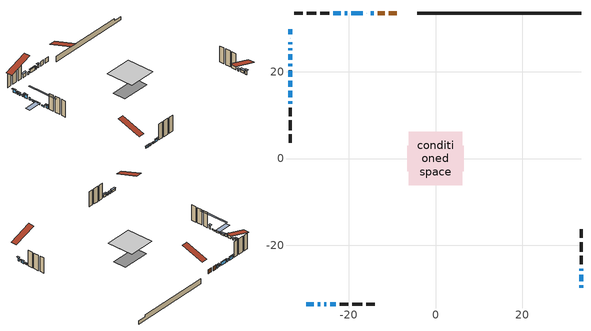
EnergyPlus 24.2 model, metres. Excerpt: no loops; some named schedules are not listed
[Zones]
conditioned space
 floor adiabatic (AdiabaticFloorConstruction): -6.12,-6.12 -6.12,6.12 6.12,6.12 6.12,-6.12 z5.48
 floor foundation (Slab1 construction): -6.48,-2.97 -6.48,2.97 6.48,2.97 6.48,-2.97 z-1.9
 wall outside (AdiabaticWallConstruction 1): -8.91,33.55 -10.73,33.55 / -11.66,33.55 -13.34,33.55 z0.6:2.63
 wall outside (AdiabaticWallConstruction): -33.55,29.82 -33.55,28.7 / -14.27,33.55 -14.88,33.55 / -33.55,13.23 -33.55,12.62 / -21.88,33.55 -23.61,33.55 z0.6:2.07; -33.55,27.77 -33.55,27.74 / -15.81,33.55 -15.84,33.55 / -33.55,21.87 -33.55,21.22 / -20.34,33.55 -20.95,33.55 z0.6:1.82; -33.55,26.82 -33.55,26.33 / 33.55,-28.28 33.55,-26.85 z0.6:1.72; -33.55,25.41 -33.55,24.94 / 33.55,-25.93 33.55,-25.36 z0.6:1.16; 33.55,-29.82 33.55,-29.2 / -33.55,24.02 -33.55,22.8 z0.6:2.35; -16.76,33.55 -19.41,33.55 z0.6:2.02; -33.55,20.29 -33.55,18.86 / -33.55,17.94 -33.55,16.51 / -33.55,15.59 -33.55,14.16 z0.6:1.11; -29.82,-33.55 -28.09,-33.55 z0.6:1.41; -27.16,-33.55 -26.55,-33.55 z0.6:1.21; -25.62,-33.55 -25.16,-33.55 z0.6:1.06; -24.23,-33.55 -23.04,-33.55 z0.6:1.8
 wall outside (Wall1 construction): -24.53,33.55 -26.53,33.55 / -22.11,-33.55 -20.11,-33.55 / -33.55,11.69 -33.55,9.69 / 33.55,-24.44 33.55,-22.44 z0.6:7.92
 wall outside (Wall2 construction): -27.46,33.55 -29.72,33.55 / -19.18,-33.55 -16.92,-33.55 / -33.55,8.76 -33.55,6.51 / 33.55,-21.51 33.55,-19.25 z0.6:7.92
 wall outside (Wall3 construction): -30.65,33.55 -32.62,33.55 / -16,-33.55 -14.02,-33.55 / -33.55,5.58 -33.55,3.61 / 33.55,-18.32 33.55,-16.35 z0.6:7.92
 wall foundation (FoundationWall1 construction): -4.25,33.55,-1.9 -4.25,33.55,0.6 29.77,33.55,0.6 29.77,33.55,-0.38 33.55,33.55,-0.38 33.55,33.55,-1.9
 window (WindowConstruction): -33.55,29.81 -33.55,28.7 z0.6:2.07
 window (WindowConstruction 8): -14.27,33.55 -14.88,33.55 z0.6:2.07
 window (WindowConstruction 15): -33.55,27.77 -33.55,27.74 z0.6:1.82
 window (WindowConstruction 16): -15.81,33.55 -15.84,33.55 z0.6:1.82
 window (WindowConstruction 9): -33.55,26.82 -33.55,26.33 z0.6:1.72
 window (WindowConstruction 10): -33.55,25.41 -33.55,24.95 z0.6:1.16
 window (WindowConstruction 11): 33.55,-29.81 33.55,-29.21 z0.6:2.35
 window (WindowConstruction 12): 33.55,-28.28 33.55,-26.85 z0.6:1.72
 window (WindowConstruction 13): -33.55,24.02 -33.55,22.8 z0.6:2.35
 window (WindowConstruction 14): -16.77,33.55 -19.41,33.55 z0.6:2.02
 window (WindowConstruction 17): -33.55,21.87 -33.55,21.22 z0.6:1.82
 window (WindowConstruction 18): -33.55,20.29 -33.55,18.87 z0.6:1.11
 window (WindowConstruction 19): -33.55,17.94 -33.55,16.51 z0.6:1.11
 window (WindowConstruction 20): -33.55,15.58 -33.55,14.16 z0.6:1.11
 window (WindowConstruction 21): -20.34,33.55 -20.95,33.55 z0.6:1.82
 window (WindowConstruction 1): -33.55,13.23 -33.55,12.62 z0.6:2.07
 window (WindowConstruction 2): 33.55,-25.92 33.55,-25.37 z0.6:1.16
 window (WindowConstruction 3): -29.81,-33.55 -28.09,-33.55 z0.6:1.41
 window (WindowConstruction 4): -27.16,-33.55 -26.55,-33.55 z0.6:1.21
 window (WindowConstruction 5): -25.62,-33.55 -25.16,-33.55 z0.6:1.06
 window (WindowConstruction 6): -24.23,-33.55 -23.04,-33.55 z0.6:1.79
 window (WindowConstruction 7): -21.88,33.55 -23.6,33.55 z0.6:2.07
 door (Door): -8.91,33.55 -10.73,33.55 z0.6:2.63
 door (Door 1): -11.66,33.55 -13.34,33.55 z0.6:2.63
 ceiling adiabatic (AdiabaticFloorConstruction): 6.12,-6.12 6.12,6.12 -6.12,6.12 -6.12,-6.12 z5.48
 roof outside (Roof1 construction): -7.98,33.55,7.92 -7.98,22.91,11.46 -5.18,22.91,11.46 -5.18,33.55,7.92; -30.74,-33.55,7.92 -30.74,-22.91,11.46 -33.55,-22.91,11.46 -33.55,-33.55,7.92; -33.55,30.74,7.92 -22.91,30.74,11.46 -22.91,33.55,11.46 -33.55,33.55,7.92; 33.55,-30.74,7.92 22.91,-30.74,11.46 22.91,-33.55,11.46 33.55,-33.55,7.92
shading: -33.55,28.4 -33.55,30.11 -34.16,30.11 -34.16,28.4 z2.37; -15.18,33.55 -13.97,33.55 -13.97,34.16 -15.18,34.16 z2.37; -33.55,26.04 -33.55,27.11 -34.16,27.11 -34.16,26.04 z2.02; -33.55,24.65 -33.55,25.7 -34.16,25.7 -34.16,24.65 z1.46; 33.55,-28.91 33.55,-30.11 34.16,-30.11 34.16,-28.91 z2.65; 33.55,-26.55 33.55,-28.57 34.16,-28.57 34.16,-26.55 z2.02; -33.55,22.5 -33.55,24.32 -34.16,24.32 -34.16,22.5 z2.65; -19.71,33.55 -16.47,33.55 -16.47,33.85 -19.71,33.85 z2.32; -33.55,18.57 -33.55,20.59 -34.16,20.59 -34.16,18.57 z1.41; -33.55,16.21 -33.55,18.24 -39.65,18.24 -39.65,16.21 z1.41; -33.55,8.06 -33.55,21.68 -34.16,21.68 -34.16,8.06 z7.21; -33.55,12.32 -33.55,13.53 -34.16,13.53 -34.16,12.32 z2.37; 33.55,-25.07 33.55,-26.22 34.16,-26.22 34.16,-25.07 z1.46; -27.79,-33.55 -30.11,-33.55 -30.11,-34.16 -27.79,-34.16 z1.71; -26.25,-33.55 -27.46,-33.55 -27.46,-34.16 -26.25,-34.16 z1.51; -24.86,-33.55 -25.92,-33.55 -25.92,-34.16 -24.86,-34.16 z1.36; -22.74,-33.55 -24.53,-33.55 -24.53,-34.16 -22.74,-34.16 z2.09; -23.9,33.55 -21.58,33.55 -21.58,34.16 -23.9,34.16 z2.37
[Building]
Building 1: Terrain=Suburbs
[Site:Location]
Whitehorse AP_YT: Latitude {deg}=60.71; Longitude {deg}=-135.07; Time Zone {hr}=-8; Elevation {m}=706; Keep Site Location Information=Yes
[Site:GroundTemperature:Shallow]
-5.4229, -7.73249, -7.91745, -6.82143, -2.42154, 1.95786, 5.75456, 8.15968, 8.36401, 6.40785, 2.70796, -1.53709
[Site:WaterMainsTemperature]
Calculation Method=Schedule; Temperature Schedule=mains temperature schedule
[Material] Roughness=Rough; Thermal Absorptance=0.9
Name | Thickness {m} | Conductivity {W/m-K} | Density {kg/m3} | Specific Heat {J/kg-K} | Solar Absorptance | Visible Absorptance
asphalt or fiberglass shingles | 0.00635 | 0.162714 | 1121.4 | 1465.45 | 0.4 | 0.4
concrete 4.0 in. | 0.1016 | 1.803125 | 2242.8 | 837.4 | 0.7 | 0.7
concrete 8.0 in. | 0.2032 | 1.803125 | 2242.8 | 837.4 | 0.7 | 0.7
door material | 0.04445 | 0.0451087 | 512.64 | 1214.23 | 0.7 | 0.7
door material 1 | 0.04445 | 0.188738 | 512.64 | 1214.23 | 0.7 | 0.7
exterior vertical ins | 0.0822401 | 0.029427 | 32.04 | 1214.23 | 0.7 | 0.7
floor covering | 0.0127 | 0.0433444 | 54.468 | 1339.84 | 0.6 | 0.6
floor rigid ins; wall rigid ins 1 | 0.512978 | 0.029427 | 32.04 | 1214.23 | 0.7 | 0.7
floor stud and cavity | 0.1397 | 1.75129 | 37.0049 | 1207.88 | 0.7 | 0.7
furniture material conditioned space 1 | 0.1524 | 0.115458 | 640.8 | 1214.23 | 0.6 | 0.6
gypsum board | 0.0127 | 0.160291 | 801 | 837.4 | 0.6 | 0.6
gypsum board 1 | 0.0127 | 0.160291 | 801 | 837.4 | 0.7 | 0.7
osb sheathing 0.5 in. | 0.0127 | 0.115458 | 512.64 | 1214.23 | 0.7 | 0.7
osb sheathing 0.75 in. | 0.01905 | 0.115458 | 512.64 | 1214.23 | 0.7 | 0.7
roof rigid ins | 0.103632 | 0.029427 | 32.04 | 1214.23 | 0.7 | 0.7
roof stud and cavity | 0.2032 | 0.0686585 | 78.34581 | 1123.46 | 0.7 | 0.7
wall rigid ins | 0.051816 | 0.029427 | 32.04 | 1214.23 | 0.7 | 0.7
wall stud and cavity | 0.1397 | 0.196385 | 139.0536 | 1170.24 | 0.7 | 0.7
wall stud and cavity 1 | 0.1397 | 0.196872 | 139.0536 | 1170.24 | 0.7 | 0.7
wall stud and cavity 2 | 0.1397 | 0.19446 | 139.0536 | 1170.24 | 0.7 | 0.7
wall stud and cavity 3 | 0.0889 | 0.380278 | 52.3479 | 1209.89 | 0.7 | 0.7
wall stud and cavity 4 | 0.0889 | 0.391764 | 83.0341 | 1211.67 | 0.7 | 0.7
wood siding | 0.0254 | 0.102417 | 544.68 | 1172.36 | 0.4 | 0.4
wood siding 1; wood siding 2 | 0.0254 | 0.102417 | 544.68 | 1172.36 | 0.7 | 0.7
[WindowMaterial:SimpleGlazingSystem]
Name | U-Factor {W/m2-K} | Solar Heat Gain Coefficient
WindowMaterial | 2.99117 | 0.53
WindowMaterial 1 | 2.77541 | 0.54
WindowMaterial 10 | 1.913486 | 0.57
WindowMaterial 11 | 1.882257 | 0.6
WindowMaterial 12 | 1.88964 | 0.58
WindowMaterial 13 | 2.475608 | 0.14
WindowMaterial 14 | 1.92541 | 0.55
WindowMaterial 15 | 2.00661 | 0.45
WindowMaterial 16 | 1.93393 | 0.54
WindowMaterial 17 | 1.92314 | 0.55
WindowMaterial 2 | 2.04862 | 0.39
WindowMaterial 3 | 1.944715 | 0.52
WindowMaterial 4 | 3.01445 | 0.46
WindowMaterial 5 | 3.03773 | 0.52
WindowMaterial 6 | 2.78563 | 0.6
WindowMaterial 7 | 2.89748 | 0.69
WindowMaterial 8 | 1.94528 | 0.53
WindowMaterial 9 | 1.97935 | 0.48
[Construction]
AdiabaticFloorConstruction: floor stud and cavity, floor rigid ins, osb sheathing 0.75 in., floor covering
AdiabaticWallConstruction: wood siding 1, wall rigid ins 1, wall stud and cavity 3, gypsum board
AdiabaticWallConstruction 1: wood siding 2, wall rigid ins 1, wall stud and cavity 3, gypsum board
Door: door material
Door 1: door material 1
FoundationWall1 construction: concrete 8.0 in., gypsum board 1
furniture construction conditioned space 1: furniture material conditioned space 1
PartitionWallConstruction: gypsum board, wall stud and cavity 4, gypsum board
Roof1 construction: asphalt or fiberglass shingles, roof rigid ins, osb sheathing 0.75 in., roof stud and cavity, gypsum board
Slab1 construction: concrete 4.0 in.
Wall1 construction: wood siding, wall rigid ins, osb sheathing 0.5 in., wall stud and cavity, gypsum board
Wall2 construction: wood siding, wall rigid ins, osb sheathing 0.5 in., wall stud and cavity 1, gypsum board
Wall3 construction: wood siding, wall rigid ins, osb sheathing 0.5 in., wall stud and cavity 2, gypsum board
WindowConstruction: WindowMaterial
WindowConstruction 1; WindowConstruction 8: WindowMaterial 1
WindowConstruction 10: WindowMaterial 9
WindowConstruction 11; WindowConstruction 13: WindowMaterial 10
WindowConstruction 12: WindowMaterial 11
WindowConstruction 14: WindowMaterial 12
WindowConstruction 15; WindowConstruction 16: WindowMaterial 13
WindowConstruction 17: WindowMaterial 14
WindowConstruction 18; WindowConstruction 19: WindowMaterial 15
WindowConstruction 2: WindowMaterial 2
WindowConstruction 20: WindowMaterial 16
WindowConstruction 21: WindowMaterial 17
WindowConstruction 3: WindowMaterial 3
WindowConstruction 4: WindowMaterial 4
WindowConstruction 5: WindowMaterial 5
WindowConstruction 6: WindowMaterial 6
WindowConstruction 7: WindowMaterial 7
WindowConstruction 9: WindowMaterial 8
[Zone]
conditioned space: Multiplier=1; Volume {m3}=575.7; Part of Total Floor Area=Yes
[Space]
conditioned space 1: Zone=conditioned space; Volume {m3}=575.7
[SurfaceProperty:ExposedFoundationPerimeter]
Slab1: Exposed Perimeter Calculation Method=TotalExposedPerimeter; Total Exposed Perimeter {m}=37.795
[InternalMass] Zone or ZoneList=conditioned space; Space or SpaceList=conditioned space 1
Name | Construction | Surface Area {m2}
furniture mass conditioned space 1 | furniture construction conditioned space 1 | 90.608
partition wall mass | PartitionWallConstruction | 226.52
[Lights]
interior lighting: Zone or ZoneList or Space or SpaceList=conditioned space 1; Schedule=interior lighting schedule; Design Level Calculation Method=LightingLevel; Lighting Level {W}=343.2; Return Air Fraction=0; Fraction Radiant=0.6; Fraction Visible=0.2; Fraction Replaceable=1
[People]
occupants: Zone or ZoneList or Space or SpaceList=conditioned space 1; Number of People Schedule=occupants schedule; Number of People Calculation Method=People; Number of People=3; Fraction Radiant=0.314171; Sensible Heat Fraction=0.56303; Activity Level Schedule=occupants activity schedule; Carbon Dioxide Generation Rate {m3/s-W}=0; Enable ASHRAE 55 Comfort Warnings=No; Mean Radiant Temperature Calculation Type=EnclosureAveraged
[ElectricEquipment] Zone or ZoneList or Space or SpaceList=conditioned space 1; Design Level Calculation Method=EquipmentLevel
Name | Schedule | Design Level {W} | Fraction Latent | Fraction Radiant | Fraction Lost
clothes dryer | clothes dryer schedule | 140.772 | 0.015 | 0.081 | 0.85
clothes washer | clothes washer schedule | 32.1985 | 0.03 | 0.162 | 0.7
cooking range | cooking range schedule | 215.147 | 0.08 | 0.432 | 0.2
dishwasher | dishwasher schedule | 66.8632 | 0.3 | 0.18 | 0.4
fridge | fridge schedule | 72.9452 | 0 | 0.6 | 0
mech vent bath fan 0 | mech vent bath fan 0 schedule | 25.1 | 0 | 0 | 1
mech vent house fan | mech vent house fan schedule | 0.95 | 0 | 0 | 1
mech vent house fan cfis | mech vent house fan cfis schedule | 0 | 0 | 0 | 0
mech vent range fan 0 | mech vent range fan 0 schedule | 57 | 0 | 0 | 1
misc plug loads | misc plug loads schedule | 494.7 | 0.045 | 0.513 | 0.1
whole house fan | Always On Discrete | 0 | 0 | 0 | 1
[OtherEquipment] Zone or ZoneList or Space or SpaceList=conditioned space 1; Design Level Calculation Method=EquipmentLevel
Name | Fuel Type | Schedule | Design Level {W} | Fraction Latent | Fraction Radiant | Fraction Lost
clothes dryer 1 | Electricity | clothes dryer schedule | 0 | 0.015 | 0.081 | 0.85
cooking range 1 | Electricity | cooking range schedule | 0 | 0.08 | 0.432 | 0.2
general water use latent | None | general water use schedule | 62.594 | 1 | 0 | 0
general water use sensible | None | general water use schedule | -61.6891 | 0 | 0.6 | 0
mech vent house fan latent load | None | Always On Discrete | 0 | 1 | 0 | 0
mech vent house fan sensible load | None | Always On Discrete | 0 | 0 | 0 | 0
water heater energy adjustment1 | Electricity | Always On Discrete | 0.01 | 0 | 0 | 1
[ZoneInfiltration:DesignFlowRate] Zone or ZoneList or Space or SpaceList=conditioned space 1; Schedule=Always On Discrete; Design Flow Rate Calculation Method=Flow/Zone; Design Flow Rate {m3/s}=0
infil flow; natural vent flow; whole house fan flow
[Foundation:Kiva]
Foundation Kiva 1: Initial Indoor Air Temperature {C}=18; Wall Height Above Grade {m}=0.599999; Wall Depth Below Slab {m}=0.2032; Custom Block Material Name 1=exterior vertical ins; Custom Block Depth 1 {m}=2.5; Custom Block X Position 1 {m}=0.2159; Custom Block Z Position 1 {m}=0
[Foundation:Kiva:Settings]
Soil Conductivity {W/m-K}=0.849921; Soil Density {kg/m3}=1842.3; Soil Specific Heat {J/kg-K}=418.7; Ground Solar Absorptivity=0.9; Ground Thermal Absorptivity=0.9; Ground Surface Roughness {m}=0.03; Far-Field Width {m}=40; Deep-Ground Boundary Condition=ZeroFlux; Deep-Ground Depth {m}=40; Minimum Cell Dimension {m}=0.2; Maximum Cell Growth Coefficient=3; Simulation Timestep=Timestep
[Exterior:Lights]
exterior lighting: Schedule=exterior lighting schedule; Design Level {W}=75.6
[Schedule:Week:Daily]
interior lighting schedule Week Rule - Jan1-Jan27: interior lighting schedule day, interior lighting schedule day, interior lighting schedule day, interior lighting schedule day, interior lighting schedule day, interior lighting schedule day, interior lighting schedule day, interior lighting schedule default day, interior lighting schedule default day, interior lighting schedule default day, interior lighting schedule default day, interior lighting schedule default day
interior lighting schedule Week Rule - Jan28-Feb3: interior lighting schedule day, interior lighting schedule day, interior lighting schedule day, interior lighting schedule day, interior lighting schedule day 1, interior lighting schedule day 1, interior lighting schedule day 1, interior lighting schedule default day, interior lighting schedule default day, interior lighting schedule default day, interior lighting schedule default day, interior lighting schedule default day
interior lighting schedule Week Rule - Feb4-Feb24: interior lighting schedule day 1, interior lighting schedule day 1, interior lighting schedule day 1, interior lighting schedule day 1, interior lighting schedule day 1, interior lighting schedule day 1, interior lighting schedule day 1, interior lighting schedule default day, interior lighting schedule default day, interior lighting schedule default day, interior lighting schedule default day, interior lighting schedule default day
interior lighting schedule Week Rule - Feb25-Mar3: interior lighting schedule day 1, interior lighting schedule day 1, interior lighting schedule day 1, interior lighting schedule day 1, interior lighting schedule day 2, interior lighting schedule day 2, interior lighting schedule day 2, interior lighting schedule default day, interior lighting schedule default day, interior lighting schedule default day, interior lighting schedule default day, interior lighting schedule default day
interior lighting schedule Week Rule - Mar4-Mar31: interior lighting schedule day 2, interior lighting schedule day 2, interior lighting schedule day 2, interior lighting schedule day 2, interior lighting schedule day 2, interior lighting schedule day 2, interior lighting schedule day 2, interior lighting schedule default day, interior lighting schedule default day, interior lighting schedule default day, interior lighting schedule default day, interior lighting schedule default day
interior lighting schedule Week Rule - Apr1-Apr28: interior lighting schedule day 3, interior lighting schedule day 3, interior lighting schedule day 3, interior lighting schedule day 3, interior lighting schedule day 3, interior lighting schedule day 3, interior lighting schedule day 3, interior lighting schedule default day, interior lighting schedule default day, interior lighting schedule default day, interior lighting schedule default day, interior lighting schedule default day
interior lighting schedule Week Rule - Apr29-May5: interior lighting schedule day 3, interior lighting schedule day 3, interior lighting schedule day 4, interior lighting schedule day 4, interior lighting schedule day 4, interior lighting schedule day 4, interior lighting schedule day 4, interior lighting schedule default day, interior lighting schedule default day, interior lighting schedule default day, interior lighting schedule default day, interior lighting schedule default day
interior lighting schedule Week Rule - May6-May26: interior lighting schedule day 4, interior lighting schedule day 4, interior lighting schedule day 4, interior lighting schedule day 4, interior lighting schedule day 4, interior lighting schedule day 4, interior lighting schedule day 4, interior lighting schedule default day, interior lighting schedule default day, interior lighting schedule default day, interior lighting schedule default day, interior lighting schedule default day
interior lighting schedule Week Rule - May27-Jun2: interior lighting schedule day 4, interior lighting schedule day 4, interior lighting schedule day 4, interior lighting schedule day 4, interior lighting schedule day 4, interior lighting schedule day 5, interior lighting schedule day 5, interior lighting schedule default day, interior lighting schedule default day, interior lighting schedule default day, interior lighting schedule default day, interior lighting schedule default day
interior lighting schedule Week Rule - Jun3-Jun30: interior lighting schedule day 5, interior lighting schedule day 5, interior lighting schedule day 5, interior lighting schedule day 5, interior lighting schedule day 5, interior lighting schedule day 5, interior lighting schedule day 5, interior lighting schedule default day, interior lighting schedule default day, interior lighting schedule default day, interior lighting schedule default day, interior lighting schedule default day
interior lighting schedule Week Rule - Jul1-Jul28: interior lighting schedule day 6, interior lighting schedule day 6, interior lighting schedule day 6, interior lighting schedule day 6, interior lighting schedule day 6, interior lighting schedule day 6, interior lighting schedule day 6, interior lighting schedule default day, interior lighting schedule default day, interior lighting schedule default day, interior lighting schedule default day, interior lighting schedule default day
interior lighting schedule Week Rule - Jul29-Aug4: interior lighting schedule day 6, interior lighting schedule day 6, interior lighting schedule day 6, interior lighting schedule day 7, interior lighting schedule day 7, interior lighting schedule day 7, interior lighting schedule day 7, interior lighting schedule default day, interior lighting schedule default day, interior lighting schedule default day, interior lighting schedule default day, interior lighting schedule default day
interior lighting schedule Week Rule - Aug5-Aug25: interior lighting schedule day 7, interior lighting schedule day 7, interior lighting schedule day 7, interior lighting schedule day 7, interior lighting schedule day 7, interior lighting schedule day 7, interior lighting schedule day 7, interior lighting schedule default day, interior lighting schedule default day, interior lighting schedule default day, interior lighting schedule default day, interior lighting schedule default day
interior lighting schedule Week Rule - Aug26-Sep1: interior lighting schedule day 7, interior lighting schedule day 7, interior lighting schedule day 7, interior lighting schedule day 7, interior lighting schedule day 7, interior lighting schedule day 7, interior lighting schedule day 8, interior lighting schedule default day, interior lighting schedule default day, interior lighting schedule default day, interior lighting schedule default day, interior lighting schedule default day
interior lighting schedule Week Rule - Sep2-Sep29: interior lighting schedule day 8, interior lighting schedule day 8, interior lighting schedule day 8, interior lighting schedule day 8, interior lighting schedule day 8, interior lighting schedule day 8, interior lighting schedule day 8, interior lighting schedule default day, interior lighting schedule default day, interior lighting schedule default day, interior lighting schedule default day, interior lighting schedule default day
interior lighting schedule Week Rule - Sep30-Oct6: interior lighting schedule day 8, interior lighting schedule day 9, interior lighting schedule day 9, interior lighting schedule day 9, interior lighting schedule day 9, interior lighting schedule day 9, interior lighting schedule day 9, interior lighting schedule default day, interior lighting schedule default day, interior lighting schedule default day, interior lighting schedule default day, interior lighting schedule default day
interior lighting schedule Week Rule - Oct7-Oct27: interior lighting schedule day 9, interior lighting schedule day 9, interior lighting schedule day 9, interior lighting schedule day 9, interior lighting schedule day 9, interior lighting schedule day 9, interior lighting schedule day 9, interior lighting schedule default day, interior lighting schedule default day, interior lighting schedule default day, interior lighting schedule default day, interior lighting schedule default day
interior lighting schedule Week Rule - Oct28-Nov3: interior lighting schedule day 9, interior lighting schedule day 9, interior lighting schedule day 9, interior lighting schedule day 9, interior lighting schedule day 10, interior lighting schedule day 10, interior lighting schedule day 10, interior lighting schedule default day, interior lighting schedule default day, interior lighting schedule default day, interior lighting schedule default day, interior lighting schedule default day
interior lighting schedule Week Rule - Nov4-Nov24: interior lighting schedule day 10, interior lighting schedule day 10, interior lighting schedule day 10, interior lighting schedule day 10, interior lighting schedule day 10, interior lighting schedule day 10, interior lighting schedule day 10, interior lighting schedule default day, interior lighting schedule default day, interior lighting schedule default day, interior lighting schedule default day, interior lighting schedule default day
interior lighting schedule Week Rule - Nov25-Dec1: interior lighting schedule day 10, interior lighting schedule day 10, interior lighting schedule day 10, interior lighting schedule day 10, interior lighting schedule day 10, interior lighting schedule day 10, interior lighting schedule day 11, interior lighting schedule default day, interior lighting schedule default day, interior lighting schedule default day, interior lighting schedule default day, interior lighting schedule default day
interior lighting schedule Week Rule - Dec2-Dec31: interior lighting schedule day 11, interior lighting schedule day 11, interior lighting schedule day 11, interior lighting schedule day 11, interior lighting schedule day 11, interior lighting schedule day 11, interior lighting schedule day 11, interior lighting schedule default day, interior lighting schedule default day, interior lighting schedule default day, interior lighting schedule default day, interior lighting schedule default day
occupants schedule Week Rule - Jan1-Dec31: occupants schedule day, occupants schedule day, occupants schedule day, occupants schedule day, occupants schedule day, occupants schedule day, occupants schedule day, occupants schedule default day, occupants schedule default day, occupants schedule default day, occupants schedule default day, occupants schedule default day
clothes dryer schedule Week Rule - Jan1-Dec31: clothes dryer schedule day, clothes dryer schedule day, clothes dryer schedule day, clothes dryer schedule day, clothes dryer schedule day, clothes dryer schedule day, clothes dryer schedule day, clothes dryer schedule default day, clothes dryer schedule default day, clothes dryer schedule default day, clothes dryer schedule default day, clothes dryer schedule default day
clothes washer schedule Week Rule - Jan1-Dec31: clothes washer schedule day, clothes washer schedule day, clothes washer schedule day, clothes washer schedule day, clothes washer schedule day, clothes washer schedule day, clothes washer schedule day, clothes washer schedule default day, clothes washer schedule default day, clothes washer schedule default day, clothes washer schedule default day, clothes washer schedule default day
cooking range schedule Week Rule - Jan1-Dec31: cooking range schedule day, cooking range schedule day, cooking range schedule day, cooking range schedule day, cooking range schedule day, cooking range schedule day, cooking range schedule day, cooking range schedule default day, cooking range schedule default day, cooking range schedule default day, cooking range schedule default day, cooking range schedule default day
dishwasher schedule Week Rule - Jan1-Dec31: dishwasher schedule day, dishwasher schedule day, dishwasher schedule day, dishwasher schedule day, dishwasher schedule day, dishwasher schedule day, dishwasher schedule day, dishwasher schedule default day, dishwasher schedule default day, dishwasher schedule default day, dishwasher schedule default day, dishwasher schedule default day
mech vent bath fan 0 schedule Week Rule - Jan1-Dec31: mech vent bath fan 0 schedule day, mech vent bath fan 0 schedule day, mech vent bath fan 0 schedule day, mech vent bath fan 0 schedule day, mech vent bath fan 0 schedule day, mech vent bath fan 0 schedule day, mech vent bath fan 0 schedule day, mech vent bath fan 0 schedule default day, mech vent bath fan 0 schedule default day, mech vent bath fan 0 schedule default day, mech vent bath fan 0 schedule default day, mech vent bath fan 0 schedule default day
mech vent range fan 0 schedule Week Rule - Jan1-Dec31: mech vent range fan 0 schedule day, mech vent range fan 0 schedule day, mech vent range fan 0 schedule day, mech vent range fan 0 schedule day, mech vent range fan 0 schedule day, mech vent range fan 0 schedule day, mech vent range fan 0 schedule day, mech vent range fan 0 schedule default day, mech vent range fan 0 schedule default day, mech vent range fan 0 schedule default day, mech vent range fan 0 schedule default day, mech vent range fan 0 schedule default day
misc plug loads schedule Week Rule - Jan1-Dec31: misc plug loads schedule day, misc plug loads schedule day, misc plug loads schedule day, misc plug loads schedule day, misc plug loads schedule day, misc plug loads schedule day, misc plug loads schedule day, misc plug loads schedule default day, misc plug loads schedule default day, misc plug loads schedule default day, misc plug loads schedule default day, misc plug loads schedule default day
general water use schedule Week Rule - Jan1-Dec31: general water use schedule day, general water use schedule day, general water use schedule day, general water use schedule day, general water use schedule day, general water use schedule day, general water use schedule day, general water use schedule default day, general water use schedule default day, general water use schedule default day, general water use schedule default day, general water use schedule default day
exterior lighting schedule Week Rule - Jan1-Jan27: exterior lighting schedule day, exterior lighting schedule day, exterior lighting schedule day, exterior lighting schedule day, exterior lighting schedule day, exterior lighting schedule day, exterior lighting schedule day, exterior lighting schedule default day, exterior lighting schedule default day, exterior lighting schedule default day, exterior lighting schedule default day, exterior lighting schedule default day
exterior lighting schedule Week Rule - Jan28-Feb3: exterior lighting schedule day, exterior lighting schedule day, exterior lighting schedule day, exterior lighting schedule day, exterior lighting schedule day 1, exterior lighting schedule day 1, exterior lighting schedule day 1, exterior lighting schedule default day, exterior lighting schedule default day, exterior lighting schedule default day, exterior lighting schedule default day, exterior lighting schedule default day
exterior lighting schedule Week Rule - Feb4-Feb24: exterior lighting schedule day 1, exterior lighting schedule day 1, exterior lighting schedule day 1, exterior lighting schedule day 1, exterior lighting schedule day 1, exterior lighting schedule day 1, exterior lighting schedule day 1, exterior lighting schedule default day, exterior lighting schedule default day, exterior lighting schedule default day, exterior lighting schedule default day, exterior lighting schedule default day
exterior lighting schedule Week Rule - Feb25-Mar3: exterior lighting schedule day 1, exterior lighting schedule day 1, exterior lighting schedule day 1, exterior lighting schedule day 1, exterior lighting schedule day 2, exterior lighting schedule day 2, exterior lighting schedule day 2, exterior lighting schedule default day, exterior lighting schedule default day, exterior lighting schedule default day, exterior lighting schedule default day, exterior lighting schedule default day
exterior lighting schedule Week Rule - Mar4-Mar31: exterior lighting schedule day 2, exterior lighting schedule day 2, exterior lighting schedule day 2, exterior lighting schedule day 2, exterior lighting schedule day 2, exterior lighting schedule day 2, exterior lighting schedule day 2, exterior lighting schedule default day, exterior lighting schedule default day, exterior lighting schedule default day, exterior lighting schedule default day, exterior lighting schedule default day
exterior lighting schedule Week Rule - Apr1-Apr28: exterior lighting schedule day 3, exterior lighting schedule day 3, exterior lighting schedule day 3, exterior lighting schedule day 3, exterior lighting schedule day 3, exterior lighting schedule day 3, exterior lighting schedule day 3, exterior lighting schedule default day, exterior lighting schedule default day, exterior lighting schedule default day, exterior lighting schedule default day, exterior lighting schedule default day
exterior lighting schedule Week Rule - Apr29-May5: exterior lighting schedule day 3, exterior lighting schedule day 3, exterior lighting schedule day 4, exterior lighting schedule day 4, exterior lighting schedule day 4, exterior lighting schedule day 4, exterior lighting schedule day 4, exterior lighting schedule default day, exterior lighting schedule default day, exterior lighting schedule default day, exterior lighting schedule default day, exterior lighting schedule default day
exterior lighting schedule Week Rule - May6-May26: exterior lighting schedule day 4, exterior lighting schedule day 4, exterior lighting schedule day 4, exterior lighting schedule day 4, exterior lighting schedule day 4, exterior lighting schedule day 4, exterior lighting schedule day 4, exterior lighting schedule default day, exterior lighting schedule default day, exterior lighting schedule default day, exterior lighting schedule default day, exterior lighting schedule default day
exterior lighting schedule Week Rule - May27-Jun2: exterior lighting schedule day 4, exterior lighting schedule day 4, exterior lighting schedule day 4, exterior lighting schedule day 4, exterior lighting schedule day 4, exterior lighting schedule day 5, exterior lighting schedule day 5, exterior lighting schedule default day, exterior lighting schedule default day, exterior lighting schedule default day, exterior lighting schedule default day, exterior lighting schedule default day
exterior lighting schedule Week Rule - Jun3-Jun30: exterior lighting schedule day 5, exterior lighting schedule day 5, exterior lighting schedule day 5, exterior lighting schedule day 5, exterior lighting schedule day 5, exterior lighting schedule day 5, exterior lighting schedule day 5, exterior lighting schedule default day, exterior lighting schedule default day, exterior lighting schedule default day, exterior lighting schedule default day, exterior lighting schedule default day
exterior lighting schedule Week Rule - Jul1-Jul28: exterior lighting schedule day 6, exterior lighting schedule day 6, exterior lighting schedule day 6, exterior lighting schedule day 6, exterior lighting schedule day 6, exterior lighting schedule day 6, exterior lighting schedule day 6, exterior lighting schedule default day, exterior lighting schedule default day, exterior lighting schedule default day, exterior lighting schedule default day, exterior lighting schedule default day
exterior lighting schedule Week Rule - Jul29-Aug4: exterior lighting schedule day 6, exterior lighting schedule day 6, exterior lighting schedule day 6, exterior lighting schedule day 7, exterior lighting schedule day 7, exterior lighting schedule day 7, exterior lighting schedule day 7, exterior lighting schedule default day, exterior lighting schedule default day, exterior lighting schedule default day, exterior lighting schedule default day, exterior lighting schedule default day
exterior lighting schedule Week Rule - Aug5-Aug25: exterior lighting schedule day 7, exterior lighting schedule day 7, exterior lighting schedule day 7, exterior lighting schedule day 7, exterior lighting schedule day 7, exterior lighting schedule day 7, exterior lighting schedule day 7, exterior lighting schedule default day, exterior lighting schedule default day, exterior lighting schedule default day, exterior lighting schedule default day, exterior lighting schedule default day
exterior lighting schedule Week Rule - Aug26-Sep1: exterior lighting schedule day 7, exterior lighting schedule day 7, exterior lighting schedule day 7, exterior lighting schedule day 7, exterior lighting schedule day 7, exterior lighting schedule day 7, exterior lighting schedule day 8, exterior lighting schedule default day, exterior lighting schedule default day, exterior lighting schedule default day, exterior lighting schedule default day, exterior lighting schedule default day
exterior lighting schedule Week Rule - Sep2-Sep29: exterior lighting schedule day 8, exterior lighting schedule day 8, exterior lighting schedule day 8, exterior lighting schedule day 8, exterior lighting schedule day 8, exterior lighting schedule day 8, exterior lighting schedule day 8, exterior lighting schedule default day, exterior lighting schedule default day, exterior lighting schedule default day, exterior lighting schedule default day, exterior lighting schedule default day
exterior lighting schedule Week Rule - Sep30-Oct6: exterior lighting schedule day 8, exterior lighting schedule day 9, exterior lighting schedule day 9, exterior lighting schedule day 9, exterior lighting schedule day 9, exterior lighting schedule day 9, exterior lighting schedule day 9, exterior lighting schedule default day, exterior lighting schedule default day, exterior lighting schedule default day, exterior lighting schedule default day, exterior lighting schedule default day
exterior lighting schedule Week Rule - Oct7-Oct27: exterior lighting schedule day 9, exterior lighting schedule day 9, exterior lighting schedule day 9, exterior lighting schedule day 9, exterior lighting schedule day 9, exterior lighting schedule day 9, exterior lighting schedule day 9, exterior lighting schedule default day, exterior lighting schedule default day, exterior lighting schedule default day, exterior lighting schedule default day, exterior lighting schedule default day
[Schedule:Year]
interior lighting schedule: interior lighting schedule Week Rule - Jan1-Jan27, 1, 1, 1, 27, interior lighting schedule Week Rule - Jan28-Feb3, 1, 28, 2, 3, interior lighting schedule Week Rule - Feb4-Feb24, 2, 4, 2, 24, interior lighting schedule Week Rule - Feb25-Mar3, 2, 25, 3, 3, interior lighting schedule Week Rule - Mar4-Mar31, 3, 4, 3, 31, interior lighting schedule Week Rule - Apr1-Apr28, 4, 1, 4, 28, interior lighting schedule Week Rule - Apr29-May5, 4, 29, 5, 5, interior lighting schedule Week Rule - May6-May26, 5, 6, 5, 26, interior lighting schedule Week Rule - May27-Jun2, 5, 27, 6, 2, interior lighting schedule Week Rule - Jun3-Jun30, 6, 3, 6, 30, interior lighting schedule Week Rule - Jul1-Jul28, 7, 1, 7, 28, interior lighting schedule Week Rule - Jul29-Aug4, 7, 29, 8, 4, interior lighting schedule Week Rule - Aug5-Aug25, 8, 5, 8, 25, interior lighting schedule Week Rule - Aug26-Sep1, 8, 26, 9, 1, interior lighting schedule Week Rule - Sep2-Sep29, 9, 2, 9, 29, interior lighting schedule Week Rule - Sep30-Oct6, 9, 30, 10, 6, interior lighting schedule Week Rule - Oct7-Oct27, 10, 7, 10, 27, interior lighting schedule Week Rule - Oct28-Nov3, 10, 28, 11, 3, interior lighting schedule Week Rule - Nov4-Nov24, 11, 4, 11, 24, interior lighting schedule Week Rule - Nov25-Dec1, 11, 25, 12, 1, interior lighting schedule Week Rule - Dec2-Dec31, 12, 2, 12, 31
occupants schedule: occupants schedule Week Rule - Jan1-Dec31, 1, 1, 12, 31
clothes dryer schedule: clothes dryer schedule Week Rule - Jan1-Dec31, 1, 1, 12, 31
clothes washer schedule: clothes washer schedule Week Rule - Jan1-Dec31, 1, 1, 12, 31
cooking range schedule: cooking range schedule Week Rule - Jan1-Dec31, 1, 1, 12, 31
dishwasher schedule: dishwasher schedule Week Rule - Jan1-Dec31, 1, 1, 12, 31
mech vent bath fan 0 schedule: mech vent bath fan 0 schedule Week Rule - Jan1-Dec31, 1, 1, 12, 31
mech vent range fan 0 schedule: mech vent range fan 0 schedule Week Rule - Jan1-Dec31, 1, 1, 12, 31
misc plug loads schedule: misc plug loads schedule Week Rule - Jan1-Dec31, 1, 1, 12, 31
general water use schedule: general water use schedule Week Rule - Jan1-Dec31, 1, 1, 12, 31
exterior lighting schedule: exterior lighting schedule Week Rule - Jan1-Jan27, 1, 1, 1, 27, exterior lighting schedule Week Rule - Jan28-Feb3, 1, 28, 2, 3, exterior lighting schedule Week Rule - Feb4-Feb24, 2, 4, 2, 24, exterior lighting schedule Week Rule - Feb25-Mar3, 2, 25, 3, 3, exterior lighting schedule Week Rule - Mar4-Mar31, 3, 4, 3, 31, exterior lighting schedule Week Rule - Apr1-Apr28, 4, 1, 4, 28, exterior lighting schedule Week Rule - Apr29-May5, 4, 29, 5, 5, exterior lighting schedule Week Rule - May6-May26, 5, 6, 5, 26, exterior lighting schedule Week Rule - May27-Jun2, 5, 27, 6, 2, exterior lighting schedule Week Rule - Jun3-Jun30, 6, 3, 6, 30, exterior lighting schedule Week Rule - Jul1-Jul28, 7, 1, 7, 28, exterior lighting schedule Week Rule - Jul29-Aug4, 7, 29, 8, 4, exterior lighting schedule Week Rule - Aug5-Aug25, 8, 5, 8, 25, exterior lighting schedule Week Rule - Aug26-Sep1, 8, 26, 9, 1, exterior lighting schedule Week Rule - Sep2-Sep29, 9, 2, 9, 29, exterior lighting schedule Week Rule - Sep30-Oct6, 9, 30, 10, 6, exterior lighting schedule Week Rule - Oct7-Oct27, 10, 7, 10, 27, exterior lighting schedule Week Rule - Oct28-Nov3, 10, 28, 11, 3, exterior lighting schedule Week Rule - Nov4-Nov24, 11, 4, 11, 24, exterior lighting schedule Week Rule - Nov25-Dec1, 11, 25, 12, 1, exterior lighting schedule Week Rule - Dec2-Dec31, 12, 2, 12, 31
[Schedule:Constant]
Name | Hourly Value
occupants activity schedule | 117.228
fridge schedule | 0
mech vent house fan schedule; mech vent house fan cfis schedule; Always On Discrete | 1
[Schedule:Compact]
mains temperature schedule: Through: 01/01, For: AllDays, Until: 24:00, 1.27556, Through: 01/02, For: AllDays, Until: 24:00, 1.21222, Through: 01/03, For: AllDays, Until: 24:00, 1.15, Through: 01/04, For: AllDays, Until: 24:00, 1.08833, Through: 01/05, For: AllDays, Until: 24:00, 1.02778, Through: 01/06, For: AllDays, Until: 24:00, 0.967222, Through: 01/07, For: AllDays, Until: 24:00, 0.907778, Through: 01/08, For: AllDays, Until: 24:00, 0.848889, Through: 01/09, For: AllDays, Until: 24:00, 0.791111, Through: 01/10, For: AllDays, Until: 24:00, 0.733333, Through: 01/11, For: AllDays, Until: 24:00, 0.677222, Through: 01/12, For: AllDays, Until: 24:00, 0.621111, Through: 01/13, For: AllDays, Until: 24:00, 0.566667, Through: 01/14, For: AllDays, Until: 24:00, 0.512222, Through: 01/15, For: AllDays, Until: 24:00, 0.459444, Through: 01/16, For: AllDays, Until: 24:00, 0.407222, Through: 01/17, For: AllDays, Until: 24:00, 0.355556, Through: 01/18, For: AllDays, Until: 24:00, 0.305, Through: 01/19, For: AllDays, Until: 24:00, 0.255556, Through: 01/20, For: AllDays, Until: 24:00, 0.206667, Through: 01/21, For: AllDays, Until: 24:00, 0.158889, Through: 01/22, For: AllDays, Until: 24:00, 0.112222, Through: 01/23, For: AllDays, Until: 24:00, 0.0666667, Through: 01/24, For: AllDays, Until: 24:00, 0.0216667, Through: 01/25, For: AllDays, Until: 24:00, 0, Through: 01/26, For: AllDays, Until: 24:00, 0, Through: 01/27, For: AllDays, Until: 24:00, 0, Through: 01/28, For: AllDays, Until: 24:00, 0, Through: 01/29, For: AllDays, Until: 24:00, 0, Through: 01/30, For: AllDays, Until: 24:00, 0, Through: 01/31, For: AllDays, Until: 24:00, 0, Through: 02/01, For: AllDays, Until: 24:00, 0, Through: 02/02, For: AllDays, Until: 24:00, 0, Through: 02/03, For: AllDays, Until: 24:00, 0, Through: 02/04, For: AllDays, Until: 24:00, 0, Through: 02/05, For: AllDays, Until: 24:00, 0, Through: 02/06, For: AllDays, Until: 24:00, 0, Through: 02/07, For: AllDays, Until: 24:00, 0, Through: 02/08, For: AllDays, Until: 24:00, 0, Through: 02/09, For: AllDays, Until: 24:00, 0, Through: 02/10, For: AllDays, Until: 24:00, 0, Through: 02/11, For: AllDays, Until: 24:00, 0, Through: 02/12, For: AllDays, Until: 24:00, 0, Through: 02/13, For: AllDays, Until: 24:00, 0, Through: 02/14, For: AllDays, Until: 24:00, 0, Through: 02/15, For: AllDays, Until: 24:00, 0, Through: 02/16, For: AllDays, Until: 24:00, 0, Through: 02/17, For: AllDays, Until: 24:00, 0, Through: 02/18, For: AllDays, Until: 24:00, 0, Through: 02/19, For: AllDays, Until: 24:00, 0, Through: 02/20, For: AllDays, Until: 24:00, 0, Through: 02/21, For: AllDays, Until: 24:00, 0, Through: 02/22, For: AllDays, Until: 24:00, 0, Through: 02/23, For: AllDays, Until: 24:00, 0, Through: 02/24, For: AllDays, Until: 24:00, 0, Through: 02/25, For: AllDays, Until: 24:00, 0, Through: 02/26, For: AllDays, Until: 24:00, 0, Through: 02/27, For: AllDays, Until: 24:00, 0, Through: 02/28, For: AllDays, Until: 24:00, 0, Through: 03/01, For: AllDays, Until: 24:00, 0, Through: 03/02, For: AllDays, Until: 24:00, 0, Through: 03/03, For: AllDays, Until: 24:00, 0, Through: 03/04, For: AllDays, Until: 24:00, 0, Through: 03/05, For: AllDays, Until: 24:00, 0, Through: 03/06, For: AllDays, Until: 24:00, 0, Through: 03/07, For: AllDays, Until: 24:00, 0, Through: 03/08, For: AllDays, Until: 24:00, 0, Through: 03/09, For: AllDays, Until: 24:00, 0, Through: 03/10, For: AllDays, Until: 24:00, 0, Through: 03/11, For: AllDays, Until: 24:00, 0, Through: 03/12, For: AllDays, Until: 24:00, 0, Through: 03/13, For: AllDays, Until: 24:00, 0, Through: 03/14, For: AllDays, Until: 24:00, 0, Through: 03/15, For: AllDays, Until: 24:00, 0, Through: 03/16, For: AllDays, Until: 24:00, 0, Through: 03/17, For: AllDays, Until: 24:00, 0, Through: 03/18, For: AllDays, Until: 24:00, 0, Through: 03/19, For: AllDays, Until: 24:00, 0, Through: 03/20, For: AllDays, Until: 24:00, 0, Through: 03/21, For: AllDays, Until: 24:00, 0, Through: 03/22, For: AllDays, Until: 24:00, 0, Through: 03/23, For: AllDays, Until: 24:00, 0, Through: 03/24, For: AllDays, Until: 24:00, 0, Through: 03/25, For: AllDays, Until: 24:00, 0, Through: 03/26, For: AllDays, Until: 24:00, 0, Through: 03/27, For: AllDays, Until: 24:00, 0, Through: 03/28, For: AllDays, Until: 24:00, 0, Through: 03/29, For: AllDays, Until: 24:00, 0, Through: 03/30, For: AllDays, Until: 24:00, 0, Through: 03/31, For: AllDays, Until: 24:00, 0, Through: 04/01, For: AllDays, Until: 24:00, 0, Through: 04/02, For: AllDays, Until: 24:00, 0, Through: 04/03, For: AllDays, Until: 24:00, 0, Through: 04/04, For: AllDays, Until: 24:00, 0, Through: 04/05, For: AllDays, Until: 24:00, 0, Through: 04/06, For: AllDays, Until: 24:00, 0, Through: 04/07, For: AllDays, Until: 24:00, 0, Through: 04/08, For: AllDays, Until: 24:00, 0, Through: 04/09, For: AllDays, Until: 24:00, 0, Through: 04/10, For: AllDays, Until: 24:00, 0.0316667, Through: 04/11, For: AllDays, Until: 24:00, 0.0766667, Through: 04/12, For: AllDays, Until: 24:00, 0.122778, Through: 04/13, For: AllDays, Until: 24:00, 0.169444, Through: 04/14, For: AllDays, Until: 24:00, 0.217778, Through: 04/15, For: AllDays, Until: 24:00, 0.266667, Through: 04/16, For: AllDays, Until: 24:00, 0.316111, Through: 04/17, For: AllDays, Until: 24:00, 0.367222, Through: 04/18, For: AllDays, Until: 24:00, 0.418333, Through: 04/19, For: AllDays, Until: 24:00, 0.471111, Through: 04/20, For: AllDays, Until: 24:00, 0.524444, Through: 04/21, For: AllDays, Until: 24:00, 0.578889, Through: 04/22, For: AllDays, Until: 24:00, 0.633889, Through: 04/23, For: AllDays, Until: 24:00, 0.689444, Through: 04/24, For: AllDays, Until: 24:00, 0.746111, Through: 04/25, For: AllDays, Until: 24:00, 0.803889, Through: 04/26, For: AllDays, Until: 24:00, 0.862222, Through: 04/27, For: AllDays, Until: 24:00, 0.921111, Through: 04/28, For: AllDays, Until: 24:00, 0.980556, Through: 04/29, For: AllDays, Until: 24:00, 1.04111, Through: 04/30, For: AllDays, Until: 24:00, 1.10222, Through: 05/01, For: AllDays, Until: 24:00, 1.16389, Through: 05/02, For: AllDays, Until: 24:00, 1.22667, Through: 05/03, For: AllDays, Until: 24:00, 1.28944, Through: 05/04, For: AllDays, Until: 24:00, 1.35333, Through: 05/05, For: AllDays, Until: 24:00, 1.41778, Through: 05/06, For: AllDays, Until: 24:00, 1.48278, Through: 05/07, For: AllDays, Until: 24:00, 1.54778, Through: 05/08, For: AllDays, Until: 24:00, 1.61389, Through: 05/09, For: AllDays, Until: 24:00, 1.68056, Through: 05/10, For: AllDays, Until: 24:00, 1.74778, Through: 05/11, For: AllDays, Until: 24:00, 1.815, Through: 05/12, For: AllDays, Until: 24:00, 1.88333, Through: 05/13, For: AllDays, Until: 24:00, 1.95167, Through: 05/14, For: AllDays, Until: 24:00, 2.02056, Through: 05/15, For: AllDays, Until: 24:00, 2.09, Through: 05/16, For: AllDays, Until: 24:00, 2.15944, Through: 05/17, For: AllDays, Until: 24:00, 2.22944, Through: 05/18, For: AllDays, Until: 24:00, 2.3, Through: 05/19, For: AllDays, Until: 24:00, 2.37111, Through: 05/20, For: AllDays, Until: 24:00, 2.44167, Through: 05/21, For: AllDays, Until: 24:00, 2.51333, Through: 05/22, For: AllDays, Until: 24:00, 2.585, Through: 05/23, For: AllDays, Until: 24:00, 2.65667, Through: 05/24, For: AllDays, Until: 24:00, 2.72889, Through: 05/25, For: AllDays, Until: 24:00, 2.80111, Through: 05/26, For: AllDays, Until: 24:00, 2.87333, Through: 05/27, For: AllDays, Until: 24:00, 2.94556, Through: 05/28, For: AllDays, Until: 24:00, 3.01833, Through: 05/29, For: AllDays, Until: 24:00, 3.09111, Through: 05/30, For: AllDays, Until: 24:00, 3.16444, Through: 05/31, For: AllDays, Until: 24:00, 3.23722, Through: 06/01, For: AllDays, Until: 24:00, 3.31, Through: 06/02, For: AllDays, Until: 24:00, 3.38333, Through: 06/03, For: AllDays, Until: 24:00, 3.45611, Through: 06/04, For: AllDays, Until: 24:00, 3.52944, Through: 06/05, For: AllDays, Until: 24:00, 3.60222, Through: 06/06, For: AllDays, Until: 24:00, 3.675, Through: 06/07, For: AllDays, Until: 24:00, 3.74833, Through: 06/08, For: AllDays, Until: 24:00, 3.82056, Through: 06/09, For: AllDays, Until: 24:00, 3.89333, Through: 06/10, For: AllDays, Until: 24:00, 3.96611, Through: 06/11, For: AllDays, Until: 24:00, 4.03833, Through: 06/12, For: AllDays, Until: 24:00, 4.11, Through: 06/13, For: AllDays, Until: 24:00, 4.18222, Through: 06/14, For: AllDays, Until: 24:00, 4.25389, Through: 06/15, For: AllDays, Until: 24:00, 4.325, Through: 06/16, For: AllDays, Until: 24:00, 4.39611, Through: 06/17, For: AllDays, Until: 24:00, 4.46722, Through: 06/18, For: AllDays, Until: 24:00, 4.53778, Through: 06/19, For: AllDays, Until: 24:00, 4.60778, Through: 06/20, For: AllDays, Until: 24:00, 4.67778, Through: 06/21, For: AllDays, Until: 24:00, 4.74722, Through: 06/22, For: AllDays, Until: 24:00, 4.81611, Through: 06/23, For: AllDays, Until: 24:00, 4.885, Through: 06/24, For: AllDays, Until: 24:00, 4.95278, Through: 06/25, For: AllDays, Until: 24:00, 5.02056, Through: 06/26, For: AllDays, Until: 24:00, 5.08778, Through: 06/27, For: AllDays, Until: 24:00, 5.15444, Through: 06/28, For: AllDays, Until: 24:00, 5.22111, Through: 06/29, For: AllDays, Until: 24:00, 5.28667, Through: 06/30, For: AllDays, Until: 24:00, 5.35167, Through: 07/01, For: AllDays, Until: 24:00, 5.41611, Through: 07/02, For: AllDays, Until: 24:00, 5.48, Through: 07/03, For: AllDays, Until: 24:00, 5.54333, Through: 07/04, For: AllDays, Until: 24:00, 5.60611, Through: 07/05, For: AllDays, Until: 24:00, 5.66833, Through: 07/06, For: AllDays, Until: 24:00, 5.72944, Through: 07/07, For: AllDays, Until: 24:00, 5.79, Through: 07/08, For: AllDays, Until: 24:00, 5.85, Through: 07/09, For: AllDays, Until: 24:00, 5.90944, Through: 07/10, For: AllDays, Until: 24:00, 5.96778, Through: 07/11, For: AllDays, Until: 24:00, 6.02556, Through: 07/12, For: AllDays, Until: 24:00, 6.08222, Through: 07/13, For: AllDays, Until: 24:00, 6.13833, Through: 07/14, For: AllDays, Until: 24:00, 6.19389, Through: 07/15, For: AllDays, Until: 24:00, 6.24833, Through: 07/16, For: AllDays, Until: 24:00, 6.30222, Through: 07/17, For: AllDays, Until: 24:00, 6.355, Through: 07/18, For: AllDays, Until: 24:00, 6.40667, Through: 07/19, For: AllDays, Until: 24:00, 6.45778, Through: 07/20, For: AllDays, Until: 24:00, 6.50778, Through: 07/21, For: AllDays, Until: 24:00, 6.55722, Through: 07/22, For: AllDays, Until: 24:00, 6.60556, Through: 07/23, For: AllDays, Until: 24:00, 6.65278, Through: 07/24, For: AllDays, Until: 24:00, 6.69889, Through: 07/25, For: AllDays, Until: 24:00, 6.74444, Through: 07/26, For: AllDays, Until: 24:00, 6.78889, Through: 07/27, For: AllDays, Until: 24:00, 6.83222, Through: 07/28, For: AllDays, Until: 24:00, 6.87444, Through: 07/29, For: AllDays, Until: 24:00, 6.91611, Through: 07/30, For: AllDays, Until: 24:00, 6.95611, Through: 07/31, For: AllDays, Until: 24:00, 6.99556, Through: 08/01, For: AllDays, Until: 24:00, 7.03333, Through: 08/02, For: AllDays, Until: 24:00, 7.07056, Through: 08/03, For: AllDays, Until: 24:00, 7.10667, Through: 08/04, For: AllDays, Until: 24:00, 7.14167, Through: 08/05, For: AllDays, Until: 24:00, 7.175, Through: 08/06, For: AllDays, Until: 24:00, 7.20778, Through: 08/07, For: AllDays, Until: 24:00, 7.23944, Through: 08/08, For: AllDays, Until: 24:00, 7.27, Through: 08/09, For: AllDays, Until: 24:00, 7.29889, Through: 08/10, For: AllDays, Until: 24:00, 7.32722, Through: 08/11, For: AllDays, Until: 24:00, 7.35389, Through: 08/12, For: AllDays, Until: 24:00, 7.38, Through: 08/13, For: AllDays, Until: 24:00, 7.40444, Through: 08/14, For: AllDays, Until: 24:00, 7.42778, Through: 08/15, For: AllDays, Until: 24:00, 7.45, Through: 08/16, For: AllDays, Until: 24:00, 7.47111, Through: 08/17, For: AllDays, Until: 24:00, 7.49111, Through: 08/18, For: AllDays, Until: 24:00, 7.50944, Through: 08/19, For: AllDays, Until: 24:00, 7.52667, Through: 08/20, For: AllDays, Until: 24:00, 7.54278, Through: 08/21, For: AllDays, Until: 24:00, 7.55778, Through: 08/22, For: AllDays, Until: 24:00, 7.57167, Through: 08/23, For: AllDays, Until: 24:00, 7.58389, Through: 08/24, For: AllDays, Until: 24:00, 7.595, Through: 08/25, For: AllDays, Until: 24:00, 7.605, Through: 08/26, For: AllDays, Until: 24:00, 7.61389, Through: 08/27, For: AllDays, Until: 24:00, 7.62111, Through: 08/28, For: AllDays, Until: 24:00, 7.62778, Through: 08/29, For: AllDays, Until: 24:00, 7.63222, Through: 08/30, For: AllDays, Until: 24:00, 7.63611, Through: 08/31, For: AllDays, Until: 24:00, 7.63833, Through: 09/01, For: AllDays, Until: 24:00, 7.64, Through: 09/02, For: AllDays, Until: 24:00, 7.63944, Through: 09/03, For: AllDays, Until: 24:00, 7.63833, Through: 09/04, For: AllDays, Until: 24:00, 7.63556, Through: 09/05, For: AllDays, Until: 24:00, 7.63222, Through: 09/06, For: AllDays, Until: 24:00, 7.62667, Through: 09/07, For: AllDays, Until: 24:00, 7.62056, Through: 09/08, For: AllDays, Until: 24:00, 7.61278, Through: 09/09, For: AllDays, Until: 24:00, 7.60389, Through: 09/10, For: AllDays, Until: 24:00, 7.59389, Through: 09/11, For: AllDays, Until: 24:00, 7.58278, Through: 09/12, For: AllDays, Until: 24:00, 7.57, Through: 09/13, For: AllDays, Until: 24:00, 7.55611, Through: 09/14, For: AllDays, Until: 24:00, 7.54111, Through: 09/15, For: AllDays, Until: 24:00, 7.525, Through: 09/16, For: AllDays, Until: 24:00, 7.50722, Through: 09/17, For: AllDays, Until: 24:00, 7.48889, Through: 09/18, For: AllDays, Until: 24:00, 7.46889, Through: 09/19, For: AllDays, Until: 24:00, 7.44778, Through: 09/20, For: AllDays, Until: 24:00, 7.42556, Through: 09/21, For: AllDays, Until: 24:00, 7.40167, Through: 09/22, For: AllDays, Until: 24:00, 7.37722, Through: 09/23, For: AllDays, Until: 24:00, 7.35111, Through: 09/24, For: AllDays, Until: 24:00, 7.32389, Through: 09/25, For: AllDays, Until: 24:00, 7.29611, Through: 09/26, For: AllDays, Until: 24:00, 7.26667, Through: 09/27, For: AllDays, Until: 24:00, 7.23611, Through: 09/28, For: AllDays, Until: 24:00, 7.20444, Through: 09/29, For: AllDays, Until: 24:00, 7.17167, Through: 09/30, For: AllDays, Until: 24:00, 7.13778, Through: 10/01, For: AllDays, Until: 24:00, 7.10278, Through: 10/02, For: AllDays, Until: 24:00, 7.06667, Through: 10/03, For: AllDays, Until: 24:00, 7.02944, Through: 10/04, For: AllDays, Until: 24:00, 6.99111, Through: 10/05, For: AllDays, Until: 24:00, 6.95167, Through: 10/06, For: AllDays, Until: 24:00, 6.91111, Through: 10/07, For: AllDays, Until: 24:00, 6.87, Through: 10/08, For: AllDays, Until: 24:00, 6.82722, Through: 10/09, For: AllDays, Until: 24:00, 6.78389, Through: 10/10, For: AllDays, Until: 24:00, 6.73944, Through: 10/11, For: AllDays, Until: 24:00, 6.69389, Through: 10/12, For: AllDays, Until: 24:00, 6.64722, Through: 10/13, For: AllDays, Until: 24:00, 6.6, Through: 10/14, For: AllDays, Until: 24:00, 6.55167, Through: 10/15, For: AllDays, Until: 24:00, 6.50222, Through: 10/16, For: AllDays, Until: 24:00, 6.45222, Through: 10/17, For: AllDays, Until: 24:00, 6.40111, Through: 10/18, For: AllDays, Until: 24:00, 6.34889, Through: 10/19, For: AllDays, Until: 24:00, 6.29611, Through: 10/20, For: AllDays, Until: 24:00, 6.24222, Through: 10/21, For: AllDays, Until: 24:00, 6.18778, Through: 10/22, For: AllDays, Until: 24:00, 6.13222, Through: 10/23, For: AllDays, Until: 24:00, 6.07611, Through: 10/24, For: AllDays, Until: 24:00, 6.01889, Through: 10/25, For: AllDays, Until: 24:00, 5.96111, Through: 10/26, For: AllDays, Until: 24:00, 5.90278, Through: 10/27, For: AllDays, Until: 24:00, 5.84333, Through: 10/28, For: AllDays, Until: 24:00, 5.78333, Through: 10/29, For: AllDays, Until: 24:00, 5.72278, Through: 10/30, For: AllDays, Until: 24:00, 5.66111, Through: 10/31, For: AllDays, Until: 24:00, 5.59889, Through: 11/01, For: AllDays, Until: 24:00, 5.53611, Through: 11/02, For: AllDays, Until: 24:00, 5.47278, Through: 11/03, For: AllDays, Until: 24:00, 5.40889, Through: 11/04, For: AllDays, Until: 24:00, 5.34444, Through: 11/05, For: AllDays, Until: 24:00, 5.27944, Through: 11/06, For: AllDays, Until: 24:00, 5.21333, Through: 11/07, For: AllDays, Until: 24:00, 5.14722, Through: 11/08, For: AllDays, Until: 24:00, 5.08056, Through: 11/09, For: AllDays, Until: 24:00, 5.01333, Through: 11/10, For: AllDays, Until: 24:00, 4.94556, Through: 11/11, For: AllDays, Until: 24:00, 4.87722, Through: 11/12, For: AllDays, Until: 24:00, 4.80833, Through: 11/13, For: AllDays, Until: 24:00, 4.73944, Through: 11/14, For: AllDays, Until: 24:00, 4.67, Through: 11/15, For: AllDays, Until: 24:00, 4.6, Through: 11/16, For: AllDays, Until: 24:00, 4.53, Through: 11/17, For: AllDays, Until: 24:00, 4.45944, Through: 11/18, For: AllDays, Until: 24:00, 4.38833, Through: 11/19, For: AllDays, Until: 24:00, 4.31722, Through: 11/20, For: AllDays, Until: 24:00, 4.24556, Through: 11/21, For: AllDays, Until: 24:00, 4.17389, Through: 11/22, For: AllDays, Until: 24:00, 4.10222, Through: 11/23, For: AllDays, Until: 24:00, 4.03, Through: 11/24, For: AllDays, Until: 24:00, 3.95778, Through: 11/25, For: AllDays, Until: 24:00, 3.88556, Through: 11/26, For: AllDays, Until: 24:00, 3.81278, Through: 11/27, For: AllDays, Until: 24:00, 3.74, Through: 11/28, For: AllDays, Until: 24:00, 3.66722, Through: 11/29, For: AllDays, Until: 24:00, 3.59389, Through: 11/30, For: AllDays, Until: 24:00, 3.52111, Through: 12/01, For: AllDays, Until: 24:00, 3.44833, Through: 12/02, For: AllDays, Until: 24:00, 3.375, Through: 12/03, For: AllDays, Until: 24:00, 3.30222, Through: 12/04, For: AllDays, Until: 24:00, 3.22889, Through: 12/05, For: AllDays, Until: 24:00, 3.15611, Through: 12/06, For: AllDays, Until: 24:00, 3.08333, Through: 12/07, For: AllDays, Until: 24:00, 3.01056, Through: 12/08, For: AllDays, Until: 24:00, 2.93778, Through: 12/09, For: AllDays, Until: 24:00, 2.865, Through: 12/10, For: AllDays, Until: 24:00, 2.79278, Through: 12/11, For: AllDays, Until: 24:00, 2.72056, Through: 12/12, For: AllDays, Until: 24:00, 2.64833, Through: 12/13, For: AllDays, Until: 24:00, 2.57667, Through: 12/14, For: AllDays, Until: 24:00, 2.505, Through: 12/15, For: AllDays, Until: 24:00, 2.43389, Through: 12/16, For: AllDays, Until: 24:00, 2.36278, Through: 12/17, For: AllDays, Until: 24:00, 2.29222, Through: 12/18, For: AllDays, Until: 24:00, 2.22167, Through: 12/19, For: AllDays, Until: 24:00, 2.15167, Through: 12/20, For: AllDays, Until: 24:00, 2.08222, Through: 12/21, For: AllDays, Until: 24:00, 2.01278, Through: 12/22, For: AllDays, Until: 24:00, 1.94389, Through: 12/23, For: AllDays, Until: 24:00, 1.87556, Through: 12/24, For: AllDays, Until: 24:00, 1.80778, Through: 12/25, For: AllDays, Until: 24:00, 1.74, Through: 12/26, For: AllDays, Until: 24:00, 1.67333, Through: 12/27, For: AllDays, Until: 24:00, 1.60667, Through: 12/28, For: AllDays, Until: 24:00, 1.54056, Through: 12/29, For: AllDays, Until: 24:00, 1.475, Through: 12/30, For: AllDays, Until: 24:00, 1.41056, Through: 12/31, For: AllDays, Until: 24:00, 1.34611
